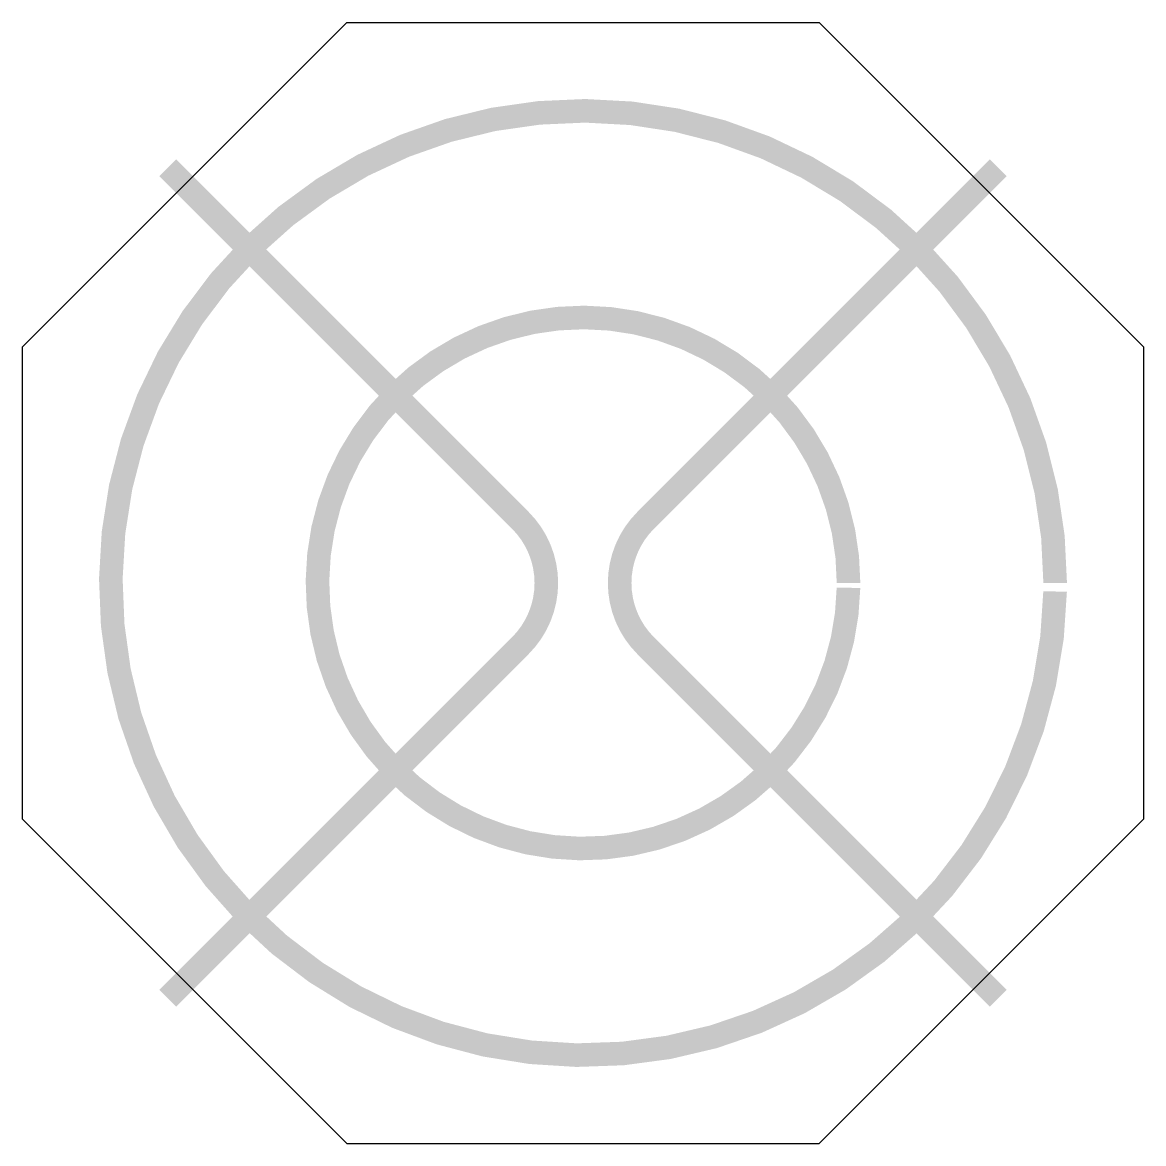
# Model space of a CAD drawing. Extents: x -19 to 19, y -19 to 19.
import ezdxf

# ---------------------------------------------------------------- set-up
doc = ezdxf.new("R2010")
doc.units = 0
doc.layers.add('KOMPONENT', color=10, linetype='CONTINUOUS')

msp = doc.modelspace()

# ---------------------------------------------------------------- linework, layer by layer
at = {"layer": 'KOMPONENT', "color": 0}
for points in [[(-18.99999999999973, -8.000000000000494), (-18.99999999999973, 7.999999999999535), (-7.999999999999734, 18.99999999999953), (8.00000000000021, 18.99999999999948), (19.00000000000021, 7.999999999999449), (19.00000000000027, -8.000000000000522)], [(-18.99999999999973, -8.000000000000494), (-7.999999999999734, -19.00000000000049), (8.000000000000266, -19.00000000000052), (19.00000000000027, -8.000000000000522)]]:
    msp.add_lwpolyline(points, dxfattribs=at)
at = {"layer": 'KOMPONENT', "color": 0, "const_width": 0.8}
for points in [[(16.00400100025028, -6.075140390748857e-13, 222.477715410611), (16.00141440797573, -0.2877237568196556, 222.477715410611)], [(-14.07483718436164, 14.07483718436133), (-2.12132034355945, 2.121320343559137, -0.4142135623730945), (-2.12132034355945, -2.121320343560154), (-14.07483718436164, -14.07483718436232)], [(14.07483718436155, 14.07483718436133), (2.121320343559358, 2.121320343559137, 0.4142135623730945), (2.121320343559358, -2.121320343560154), (14.07483718436155, -14.07483718436232)], [(9.00000000000021, -5.506706202140776e-13, 222.477715410611), (8.998545405585315, -0.1618041520579645, 222.477715410611)]]:
    msp.add_lwpolyline(points, format="xyb", dxfattribs=at)

doc.saveas('drawing.dxf')
